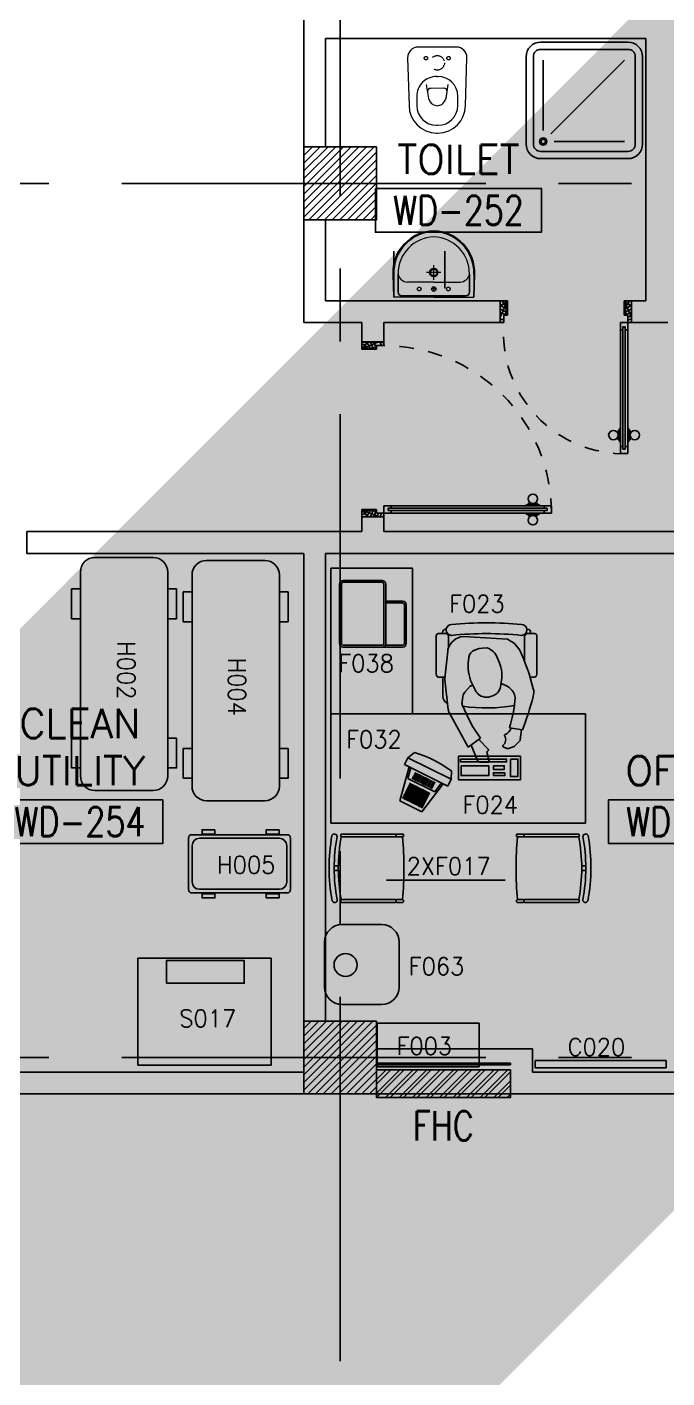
# Model space of a CAD drawing. Extents: x 88852.7 to 88945.7, y 39921.6 to 40001.1.
# Drawn here: x 88925.86 to 88930.26, y 39957.5 to 39966.77 of the extents above; entities that cross this region are included whole.
import ezdxf
from ezdxf.enums import TextEntityAlignment as Align

# ---------------------------------------------------------------- set-up
doc = ezdxf.new("R2010")
doc.units = 0
doc.header["$MEASUREMENT"] = 0
for name, pattern in [('CENTERX2', [4, 2.5, -0.5, 0.5, -0.5]), ('DASHED', [0.75, 0.5, -0.25]), ('HIDDEN', [0.375, 0.25, -0.125]), ('HIDDEN2', [0.1875, 0.125, -0.0625])]:
    doc.linetypes.add(name, pattern=pattern)
doc.layers.get('0').update_dxf_attribs({"linetype": 'CONTINUOUS'})
for name, color, linetype in [('A-TEXT', 7, 'CONTINUOUS'), ('AXES', 11, 'CENTERX2'), ('COL', 2, 'CONTINUOUS'), ('DOOR', 7, 'CONTINUOUS'), ('FHC', 4, 'CONTINUOUS'), ('FIX', 3, 'CONTINUOUS'), ('HAT', 8, 'CONTINUOUS'), ('MEDICAL', 4, 'CONTINUOUS'), ('NON-MEDICAL', 4, 'CONTINUOUS'), ('RM-BOX', 4, 'CONTINUOUS'), ('RM-NAME', 2, 'CONTINUOUS'), ('RM-NO', 2, 'CONTINUOUS'), ('WALL', 4, 'CONTINUOUS')]:
    doc.layers.add(name, color=color, linetype=linetype)
doc.styles.add('ROMANS', font='ROMANS.shx', dxfattribs={"width": 0.6})
doc.dimstyles.new('DIM-OUT', dxfattribs={"dimscale": 0, "dimtxt": 0.24, "dimasz": 0.08, "dimexe": 0.02, "dimexo": 0.02, "dimgap": 0.05, "dimtad": 1, "dimdec": 0, "dimlfac": 1000, "dimzin": 0, "dimdsep": 46, "dimtxsty": 'ROMANS', "dimblk1": 'ARCHTICK', "dimblk2": 'ARCHTICK', "dimsah": 1, "dimcen": 0.01, "dimdle": 0.08, "dimclrd": 4, "dimclre": 4, "dimclrt": 2, "dimadec": 0, "dimazin": 0, "dimtp": 2, "dimtm": 2, "dimtfac": 0.114286, "dimtdec": 0, "dimtix": 1, "dimtmove": 2, "dimatfit": 3, "dimldrblk": 'ARCHTICK', "dimfxl": 0, "dimtolj": 1, "dimtzin": 0, "dimarcsym": 0})

# ---------------------------------------------------------------- blocks, each defined once
blk = doc.blocks.new('SHR1')
at = {"layer": 'FIX'}
for p, q in [((-195.7, 195.7), (-700, 700)), ((-142.7, 217.7), (-142.7, 700)), ((-217.7, 142.7), (-700, 142.7))]:
    blk.add_line(p, q, dxfattribs=at)
for points in [[(-825, 125), (-825, 725, -0.414214), (-725, 825), (-125, 825, -0.414214), (-25, 725), (-25, 125, -0.414214), (-125, 25), (-725, 25, -0.414214)], [(-775, 125), (-775, 725, -0.414214), (-725, 775), (-125, 775, -0.414214), (-75, 725), (-75, 125, -0.414214), (-125, 75), (-725, 75, -0.414214)]]:
    blk.add_lwpolyline(points, format="xyb", close=True, dxfattribs=at)
for radius in [25, 15]:
    blk.add_circle((-142.7, 142.7), radius, dxfattribs=at)
blk = doc.blocks.new('WC1')
at = {"layer": 'FIX', "lineweight": 20}
for p, q in [((-210, 203.8), (-538, 193.8)), ((-475, 140.8), (-538, 140.8)), ((-137, 0), (-137, 130.8)), ((-727, 4.8), (-727, -4.8)), ((-674, 4.8), (-674, -4.8)), ((-533.7, 24.2), (-539.5, 0)), ((-539.5, 0), (-533.7, -24.2)), ((-394.8, 75.7), (-490.4, 60.1)), ((-339, 4.8), (-339, -4.8)), ((-137, -130.8), (-137, 0)), ((-490.4, -60.1), (-394.8, -75.7)), ((-538, -140.8), (-475, -140.8)), ((-538, -193.8), (-210, -203.8)), ((-213.2, -203.8), (-210, -203.8))]:
    blk.add_line(p, q, dxfattribs=at)
at = {"layer": 'FIX', "linetype": 'Continuous', "lineweight": 20}
blk.add_line((-420.1, -47.3), (-420.4, 44.6), dxfattribs=at)
at = {"layer": 'FIX', "linetype": 'HIDDEN2', "lineweight": 20, "ltscale": 0.3}
blk.add_circle((-245, 0), 49.8, dxfattribs=at)
at = {"layer": 'FIX', "linetype": 'HIDDEN', "lineweight": 20, "ltscale": 0.05}
for centre in [(-213.2, 77.5), (-213.2, -77.5)]:
    blk.add_circle(centre, 11.6, dxfattribs=at)
at = {"layer": 'FIX', "lineweight": 20}
for centre, radius, start, end in [((-538, 4.8), 189, 90, 180), ((-210, 130.8), 73, 360, 90), ((-538, 4.8), 136, 90, 180), ((-475, 4.8), 136, 360, 90), ((-473, -6.9), 68.2, 128.92417, 152.84682), ((-464.4, -17.6), 82, 108.49595, 128.92417), ((-538, -4.8), 189, 180, 270), ((-538, -4.8), 136, 180, 270), ((-473, 6.9), 68.2, 207.15318, 231.07583), ((-464.4, 17.6), 82, 231.07583, 251.50405), ((-475, -4.8), 136, 270, 0), ((-210, -130.8), 73, 270, 0)]:
    blk.add_arc(centre, radius, start, end, dxfattribs=at)
at = {"layer": 'FIX', "linetype": 'Continuous', "lineweight": 20}
for centre, start, end in [((-442.7, 45.5), 357.66621, 91.61215), ((-442.4, -45.6), 268.38785, 2.33379)]:
    blk.add_arc(centre, 22.3, start, end, dxfattribs=at)
blk = doc.blocks.new('LAV1')
at = {"layer": 'FIX', "linetype": 'ByBlock', "ltscale": 0.3}
for p, q in [((-280, 210), (-275, 50)), ((-245, 210), (-245, 85)), ((245, 210), (245, 85)), ((280, 210), (275, 50)), ((0, 60), (-220.2, 60)), ((0, 60), (220.2, 60))]:
    blk.add_line(p, q, dxfattribs=at)
at = {"layer": 'FIX', "linetype": 'Continuous', "lineweight": 20}
for p, q in [((-275, 210), (-275, 50)), ((275, 210), (275, 50)), ((0, 155), (-181.4, 155)), ((0, 155), (181.4, 155)), ((0, 50), (-275, 50)), ((0, 50), (-252.5, 50)), ((0, 50), (275, 50)), ((0, 50), (252.5, 50))]:
    blk.add_line(p, q, dxfattribs=at)
at = {"layer": 'FIX', "linetype": 'DASHED', "lineweight": 20, "ltscale": 0.05}
for p, q in [((49.5, 220), (-50.5, 220)), ((-0.5, 170), (-0.5, 270)), ((-0.5, 170), (-0.5, 270))]:
    blk.add_line(p, q, dxfattribs=at)
at = {"layer": 'FIX', "lineweight": 20}
for p, q in [((15.6, 107.5), (-15.5, 107.5)), ((0, 92), (0, 123))]:
    blk.add_line(p, q, dxfattribs=at)
for centre, radius in [((-0.5, 220), 29.5), ((-0.5, 220), 22.5), ((0, 107.5), 15.5)]:
    blk.add_circle(centre, radius, dxfattribs=at)
at = {"layer": 'FIX', "linetype": 'HIDDEN', "lineweight": 20, "ltscale": 0.05}
for centre in [(-100, 107.5), (100, 107.5)]:
    blk.add_circle(centre, 12.4, dxfattribs=at)
at = {"layer": 'FIX', "linetype": 'ByBlock', "ltscale": 0.3}
for centre, radius, start, end in [((6.9, 220), 287, 91.37765, 182.00641), ((-6.9, 220), 287, 357.99359, 88.62235), ((-220.1, 84.9), 24.9, 179.70214, 269.94861), ((220.1, 84.9), 24.9, 270.05139, 0.29786)]:
    blk.add_arc(centre, radius, start, end, dxfattribs=at)
at = {"layer": 'FIX', "linetype": 'Continuous', "lineweight": 20}
for centre, radius, start, end in [((8.4, 216.7), 283.4, 91.6988, 181.35097), ((7.6, 212.5), 252.7, 91.73281, 180.48842), ((-8.4, 216.7), 283.4, 358.64903, 88.3012), ((-7.6, 212.5), 252.7, 359.51158, 88.26719), ((-179.2, 221.8), 66.9, 190.20056, 268.07863), ((179.2, 221.8), 66.9, 271.92137, 349.79944)]:
    blk.add_arc(centre, radius, start, end, dxfattribs=at)
blk = doc.blocks.new('RM1')
at = {"layer": 'RM-BOX'}
blk.add_lwpolyline([(569.9, -200), (-569.9, -200), (-569.9, -500), (569.9, -500)], close=True, dxfattribs=at)
at = {"layer": 'RM-NAME', "style": 'ROMANS'}
for tag, p in [('ROOMNAME1', (0, 323.8)), ('ROOMNAME2', (0, 0))]:
    blk.add_attdef(tag, text='', height=200, dxfattribs=at).set_placement(p, align=Align.MIDDLE)
at = {"layer": 'RM-NO', "style": 'ROMANS', "width": 0.8}
blk.add_attdef('ROOMNO', text='', height=200, dxfattribs=at).set_placement((0, -350), align=Align.MIDDLE)
blk = doc.blocks.new('DOOR100')
at = {"layer": 'DOOR', "color": 0, "linetype": 'ByBlock'}
for p, q in [((-76.1, 1251.1), (-76.1, 1301.1)), ((-76.1, 1301.1), (-26.1, 1301.1)), ((-26.1, 1301.1), (-76.1, 1301.1)), ((-26.1, 1251.1), (-26.1, 1301.1)), ((-92.3, 1206.1), (-92.3, 1141.3)), ((-83.3, 1206.1), (-92.3, 1206.1)), ((-83.3, 1128.7), (-83.3, 1218.7)), ((-76.1, 1218.7), (-83.3, 1218.7)), ((-83.3, 1206.1), (-83.3, 1141.3)), ((-59.1, 1251.1), (-76.1, 1251.1)), ((-59.1, 1251.1), (-59.1, 1271.1)), ((-43.1, 1271.1), (-59.1, 1271.1)), ((-43.1, 1251.1), (-43.1, 1271.1)), ((-26.1, 1251.1), (-43.1, 1251.1)), ((-26.1, 1218.7), (-18.9, 1218.7)), ((-18.9, 1128.7), (-18.9, 1218.7)), ((-18.9, 1206.1), (-18.9, 1141.3)), ((-18.9, 1206.1), (-9.9, 1206.1)), ((-9.9, 1206.1), (-9.9, 1141.3)), ((-83.3, 1141.3), (-92.3, 1141.3)), ((-76.1, 1128.7), (-83.3, 1128.7)), ((-26.1, 1128.7), (-18.9, 1128.7)), ((-18.9, 1141.3), (-9.9, 1141.3)), ((-76.1, 200), (-59.1, 200)), ((-76.1, 150), (-76.1, 200)), ((-59.1, 200), (-59.1, 180)), ((-43.1, 200), (-26.1, 200)), ((-43.1, 180), (-43.1, 200)), ((-26.1, 200), (-26.1, 150)), ((-1201.1, 0), (-1201.1, 150)), ((-1201.1, 150), (-1176.1, 150)), ((-1201.1, 150), (-1201.1, 0)), ((-1176.1, 150), (-1176.1, 100)), ((-1176.1, 100), (-1151.1, 100)), ((-1151.1, 100), (-1151.1, 0)), ((-76.1, 150), (-26.1, 150)), ((-59.1, 180), (-43.1, 180)), ((-51.1, 100), (-51.1, 0)), ((-26.1, 100), (-51.1, 100)), ((-1.1, 150), (-26.1, 150)), ((-26.1, 150), (-26.1, 100)), ((-1.1, 150), (-1.1, 0)), ((-1151.1, 0), (-1201.1, 0)), ((-51.1, 0), (-1.1, 0))]:
    blk.add_line(p, q, dxfattribs=at)
at = {"layer": 'DOOR', "linetype": 'ByBlock'}
for p, q in [((-76.1, 1251.1), (-76.1, 200)), ((-59.1, 200), (-59.1, 1251.1)), ((-43.1, 200), (-43.1, 1251.1)), ((-26.1, 200), (-26.1, 1251.1))]:
    blk.add_line(p, q, dxfattribs=at)
at = {"layer": 'DOOR', "color": 9, "linetype": 'ByBlock'}
for p, q in [((-1151.1, 0), (-1201.1, 113.7)), ((-1151.1, 0), (-1164.4, 100)), ((-51.1, 0), (-1.1, 113.7)), ((-51.1, 0), (-37.7, 100)), ((-1151.1, 0), (-1201.1, 40.1)), ((-51.1, 0), (-1.1, 40.1))]:
    blk.add_line(p, q, dxfattribs=at)
at = {"layer": 'DOOR', "color": 0, "linetype": 'ByBlock'}
for centre in [(-124.6, 1173.7), (22.5, 1173.7)]:
    blk.add_circle(centre, 32.4, dxfattribs=at)
at = {"layer": 'DOOR', "linetype": 'HIDDEN', "ltscale": 0.5}
blk.add_arc((-26.8, 151.9), 1149.2, 89.96096, 180.09315, dxfattribs=at)
at = {"layer": 'DOOR', "color": 9, "linetype": 'ByBlock'}
for centre, radius, start, end in [((-1151.1, 0), 154.4, 103.71423, 108.89471), ((-1151.1, 0), 134.4, 100.71998, 111.84015), ((-1151.1, 0), 94.4, 90, 121.98181), ((-51.1, 0), 94.4, 58.01819, 90), ((-51.1, 0), 134.4, 68.15985, 79.28002), ((-51.1, 0), 114.4, 64.08384, 77.37743), ((-51.1, 0), 154.4, 71.10529, 76.28577), ((-1151.1, 0), 74.4, 90, 132.22357), ((-1151.1, 0), 54.4, 90, 156.79262), ((-1151.1, 0), 34.4, 90, 180), ((-1151.1, 0), 14.4, 90, 180), ((-51.1, 0), 74.4, 47.77643, 90), ((-51.1, 0), 54.4, 23.20738, 90), ((-51.1, 0), 34.4, 0, 90), ((-51.1, 0), 14.4, 0, 90)]:
    blk.add_arc(centre, radius, start, end, dxfattribs=at)
blk = doc.blocks.new('DOOR90')
at = {"layer": 'DOOR', "linetype": 'ByBlock'}
for p, q in [((0, 0), (-150, 0)), ((-200, -25), (-1000, -25)), ((-200, -42), (-1000, -42)), ((-200, -58), (-1000, -58)), ((-1000, -75), (-200, -75))]:
    blk.add_line(p, q, dxfattribs=at)
at = {"layer": 'DOOR', "color": 0, "linetype": 'ByBlock'}
for p, q in [((-150, 0), (-150, -25)), ((-150, 0), (0, 0)), ((0, -50), (0, 0)), ((-1050, -25), (-1050, -75)), ((-1050, -75), (-1050, -25)), ((-1000, -25), (-1050, -25)), ((-1000, -75), (-1050, -75)), ((-1020, -42), (-1020, -58)), ((-1000, -42), (-1020, -42)), ((-1000, -58), (-1020, -58)), ((-1000, -25), (-1000, -42)), ((-1000, -58), (-1000, -75)), ((-967.6, -25), (-967.6, -17.8)), ((-877.6, -17.8), (-967.6, -17.8)), ((-967.6, -75), (-967.6, -82.2)), ((-877.6, -82.2), (-967.6, -82.2)), ((-955, -17.8), (-955, -8.8)), ((-955, -8.8), (-890.2, -8.8)), ((-955, -17.8), (-890.2, -17.8)), ((-955, -82.2), (-955, -91.2)), ((-955, -82.2), (-890.2, -82.2)), ((-955, -91.2), (-890.2, -91.2)), ((-890.2, -17.8), (-890.2, -8.8)), ((-890.2, -82.2), (-890.2, -91.2)), ((-877.6, -25), (-877.6, -17.8)), ((-877.6, -75), (-877.6, -82.2)), ((-200, -42), (-200, -25)), ((-200, -25), (-150, -25)), ((-180, -42), (-200, -42)), ((-200, -75), (-200, -58)), ((-200, -58), (-180, -58)), ((-150, -75), (-200, -75)), ((-180, -58), (-180, -42)), ((-150, -75), (-150, -25)), ((-150, -25), (-100, -25)), ((-100, -25), (-100, -50)), ((-100, -50), (0, -50)), ((-150, -900), (-150, -875)), ((-150, -875), (-100, -875)), ((0, -900), (-150, -900)), ((-150, -900), (0, -900)), ((-100, -850), (0, -850)), ((-100, -875), (-100, -850)), ((0, -850), (0, -900))]:
    blk.add_line(p, q, dxfattribs=at)
at = {"layer": 'DOOR', "color": 9, "linetype": 'ByBlock'}
for p, q in [((0, -50), (-113.7, 0)), ((0, -50), (-40.1, 0)), ((0, -50), (-100, -36.6)), ((0, -850), (-113.7, -900)), ((0, -850), (-100, -863.4)), ((0, -850), (-40.1, -900))]:
    blk.add_line(p, q, dxfattribs=at)
at = {"layer": 'DOOR', "color": 0, "linetype": 'ByBlock'}
for centre in [(-922.6, 23.5), (-922.6, -123.5)]:
    blk.add_circle(centre, 32.4, dxfattribs=at)
at = {"layer": 'DOOR', "color": 9, "linetype": 'ByBlock'}
for centre, radius, start, end in [((0, -50), 74.4, 137.77643, 180), ((0, -50), 54.4, 113.20738, 180), ((0, -50), 154.4, 161.10529, 166.28577), ((0, -50), 134.4, 158.15985, 169.28002), ((0, -50), 114.4, 154.08384, 167.37743), ((0, -50), 94.4, 148.01819, 180), ((0, -50), 34.4, 90, 180), ((0, -50), 14.4, 90, 180), ((0, -850), 154.4, 193.71423, 198.89471), ((0, -850), 134.4, 190.71998, 201.84015), ((0, -850), 94.4, 180, 211.98181), ((0, -850), 74.4, 180, 222.22357), ((0, -850), 54.4, 180, 246.79262), ((0, -850), 34.4, 180, 270), ((0, -850), 14.4, 180, 270)]:
    blk.add_arc(centre, radius, start, end, dxfattribs=at)
at = {"layer": 'DOOR', "linetype": 'HIDDEN', "ltscale": 0.5}
blk.add_arc((-222.2, -50), 828.2, 178.27012, 275.00304, dxfattribs=at)
blk = doc.blocks.new('*X583')
at = {"color": 0}
for p, q in [((245928.6, 149514.5), (246403.7, 149989.7)), ((245928.6, 149567.6), (246350.7, 149989.7)), ((245928.6, 149620.6), (246297.7, 149989.7)), ((245928.6, 149673.6), (246244.6, 149989.7)), ((245928.6, 149726.7), (246191.6, 149989.7)), ((245928.6, 149779.7), (246138.6, 149989.7)), ((245928.6, 149832.7), (246085.5, 149989.7)), ((245928.6, 149885.8), (246032.5, 149989.7)), ((245928.6, 149938.8), (245979.5, 149989.7)), ((245956.8, 149489.7), (246428.6, 149961.5)), ((246009.8, 149489.7), (246428.6, 149908.5)), ((246062.8, 149489.7), (246428.6, 149855.4)), ((246115.9, 149489.7), (246428.6, 149802.4)), ((246168.9, 149489.7), (246428.6, 149749.4)), ((246221.9, 149489.7), (246428.6, 149696.3)), ((246275, 149489.7), (246428.6, 149643.3)), ((246328, 149489.7), (246428.6, 149590.3)), ((246381, 149489.7), (246428.6, 149537.2))]:
    blk.add_line(p, q, dxfattribs=at)
blk = doc.blocks.new('COL50')
at = {"layer": 'COL'}
blk.add_lwpolyline([(-250, 250), (-250, -250), (250, -250), (250, 250)], close=True, dxfattribs=at)
blk = doc.blocks.new('*X581')
at = {"color": 0}
for p, q in [((245928.6, 155507.3), (246411, 155989.7)), ((245928.6, 155560.3), (246358, 155989.7)), ((245928.6, 155613.3), (246304.9, 155989.7)), ((245928.6, 155666.4), (246251.9, 155989.7)), ((245928.6, 155719.4), (246198.9, 155989.7)), ((245928.6, 155772.4), (246145.8, 155989.7)), ((245928.6, 155825.5), (246092.8, 155989.7)), ((245928.6, 155878.5), (246039.8, 155989.7)), ((245928.6, 155931.5), (245986.7, 155989.7)), ((245964, 155489.7), (246428.6, 155954.2)), ((246017.1, 155489.7), (246428.6, 155901.2)), ((246070.1, 155489.7), (246428.6, 155848.2)), ((246123.1, 155489.7), (246428.6, 155795.1)), ((246176.2, 155489.7), (246428.6, 155742.1)), ((246229.2, 155489.7), (246428.6, 155689.1)), ((246282.2, 155489.7), (246428.6, 155636)), ((246335.3, 155489.7), (246428.6, 155583)), ((246388.3, 155489.7), (246428.6, 155530))]:
    blk.add_line(p, q, dxfattribs=at)

msp = doc.modelspace()

# ---------------------------------------------------------------- hatches: boundary and pattern name
at = {"layer": 'FHC', "linetype": 'ByBlock', "ltscale": 0.3}
h = msp.add_hatch(dxfattribs=at)
h.set_pattern_fill('ANSI32', color=11, scale=0.175, style=0)
h.set_pattern_definition([(45, (88696.064076, 39928.37356), (-0.046403883, 0.046403883), []), (45, (88696.09501, 39928.37356), (-0.046403883, 0.046403883), [])])
h.paths.add_polyline_path([(88929.1803, 39959.4246), (88929.1803, 39959.6146), (88928.2603, 39959.6146), (88928.2603, 39959.4246)])
h.paths.add_polyline_path([(88928.0476, 39959.0034), (88928.0476, 39959.4243), (88928.3101, 39959.4243), (88928.3101, 39959.0034)], flags=9)

# ---------------------------------------------------------------- linework, layer by layer
at = {"layer": 'AXES'}
for p, q in [((88928.0103, 39921.6153), (88928.0103, 40000.4279)), ((88945.0103, 39965.6996), (88876.9703, 39965.6996)), ((88945.0103, 39959.6996), (88876.9703, 39959.6996))]:
    msp.add_line(p, q, dxfattribs=at)
at = {"layer": 'FHC', "color": 250, "linetype": 'HIDDEN', "ltscale": 0.25}
msp.add_line((88929.1803, 39959.4496), (88928.2603, 39959.4496), dxfattribs=at)
at = {"layer": 'FHC', "linetype": 'ByBlock', "ltscale": 0.3}
msp.add_lwpolyline([(88928.2603, 39959.6146), (88929.1803, 39959.6146), (88929.1803, 39959.4246), (88928.2603, 39959.4246)], close=True, dxfattribs=at)
at = {"layer": 'MEDICAL'}
for p, q in [((88928.379, 39965.2344), (88928.379, 39964.981)), ((88928.7297, 39965.2344), (88928.7297, 39964.981)), ((88926.726, 39963.1321), (88926.326, 39963.1321)), ((88927.4928, 39963.1116), (88927.0928, 39963.1116)), ((88926.226, 39963.0321), (88926.226, 39961.6321)), ((88926.826, 39961.6321), (88926.826, 39963.0321)), ((88926.9928, 39963.0116), (88926.9928, 39961.5616)), ((88927.5928, 39961.5616), (88927.5928, 39963.0116)), ((88928.4528, 39961.7097), (88928.4759, 39961.7564)), ((88928.4759, 39961.7564), (88928.5203, 39961.7925)), ((88928.4759, 39961.7564), (88928.7727, 39961.609)), ((88928.8223, 39961.767), (88929.2483, 39961.767)), ((88928.8223, 39961.767), (88928.8223, 39961.606)), ((88929.2483, 39961.767), (88929.2483, 39961.606)), ((88928.4845, 39961.694), (88928.4206, 39961.4614)), ((88928.4528, 39961.7097), (88928.7495, 39961.5624)), ((88928.4958, 39961.6884), (88928.4754, 39961.6139)), ((88928.506, 39961.6098), (88928.5293, 39961.6567)), ((88928.5162, 39961.6047), (88928.5395, 39961.6517)), ((88928.5263, 39961.5997), (88928.5496, 39961.6466)), ((88928.5364, 39961.5947), (88928.5597, 39961.6416)), ((88928.5466, 39961.5896), (88928.5699, 39961.6366)), ((88928.5567, 39961.5846), (88928.58, 39961.6316)), ((88928.5668, 39961.5796), (88928.5901, 39961.6265)), ((88928.7727, 39961.609), (88928.7746, 39961.6662)), ((88926.326, 39961.5321), (88926.726, 39961.5321)), ((88928.4397, 39961.4763), (88928.4932, 39961.584)), ((88928.4499, 39961.4712), (88928.5034, 39961.579)), ((88928.46, 39961.4662), (88928.5135, 39961.5739)), ((88928.4701, 39961.4612), (88928.5236, 39961.5689)), ((88928.4754, 39961.6139), (88928.6596, 39961.5225)), ((88928.4803, 39961.4562), (88928.5338, 39961.5639)), ((88928.4904, 39961.4511), (88928.5439, 39961.5588)), ((88928.5005, 39961.4461), (88928.554, 39961.5538)), ((88928.5107, 39961.4411), (88928.5642, 39961.5488)), ((88928.5208, 39961.436), (88928.5743, 39961.5437)), ((88928.5309, 39961.431), (88928.5844, 39961.5387)), ((88928.5411, 39961.426), (88928.5945, 39961.5337)), ((88928.7177, 39961.5782), (88928.5711, 39961.3867)), ((88928.5769, 39961.5745), (88928.6003, 39961.6215)), ((88928.5871, 39961.5695), (88928.6104, 39961.6165)), ((88928.5972, 39961.5645), (88928.6205, 39961.6114)), ((88928.6073, 39961.5594), (88928.6307, 39961.6064)), ((88928.6175, 39961.5544), (88928.6408, 39961.6014)), ((88928.6276, 39961.5494), (88928.6509, 39961.5963)), ((88928.6377, 39961.5444), (88928.6611, 39961.5913)), ((88928.7065, 39961.5838), (88928.6596, 39961.5225)), ((88928.7495, 39961.5624), (88928.7727, 39961.609)), ((88928.8223, 39961.606), (88929.2483, 39961.606)), ((88927.0928, 39961.4616), (88927.4928, 39961.4616)), ((88928.4206, 39961.4614), (88928.5711, 39961.3867)), ((88928.5512, 39961.4209), (88928.6047, 39961.5286)), ((88928.5613, 39961.4159), (88928.6148, 39961.5236)), ((88928.5715, 39961.4109), (88928.6249, 39961.5186)), ((88926.9684, 39961.206), (88926.9684, 39960.852)), ((88927.6454, 39961.229), (88926.9914, 39961.229)), ((88927.5934, 39961.204), (88927.0434, 39961.204)), ((88927.6684, 39960.852), (88927.6684, 39961.206)), ((88926.9934, 39961.154), (88926.9934, 39960.904)), ((88927.6434, 39960.904), (88927.6434, 39961.154)), ((88926.9914, 39960.829), (88927.6454, 39960.829)), ((88927.0434, 39960.854), (88927.5934, 39960.854))]:
    msp.add_line(p, q, dxfattribs=at)
at = {"layer": 'MEDICAL', "linetype": 'Continuous'}
for p, q in [((88927.5366, 39960.3818), (88926.6206, 39960.3818)), ((88926.6206, 39960.3818), (88926.6206, 39959.6458)), ((88927.5366, 39959.6458), (88927.5366, 39960.3818)), ((88926.6206, 39959.6458), (88927.5366, 39959.6458))]:
    msp.add_line(p, q, dxfattribs=at)
at = {"layer": 'MEDICAL'}
for points in [[(88926.226, 39962.9156), (88926.1658, 39962.9156), (88926.1658, 39962.7111), (88926.226, 39962.7111)], [(88926.8862, 39962.9156), (88926.826, 39962.9156), (88926.826, 39962.7111), (88926.8862, 39962.7111)], [(88926.9928, 39962.8951), (88926.9326, 39962.8951), (88926.9326, 39962.6906), (88926.9928, 39962.6906)], [(88927.6529, 39962.8951), (88927.5928, 39962.8951), (88927.5928, 39962.6906), (88927.6529, 39962.6906)], [(88926.226, 39961.8913), (88926.1658, 39961.8913), (88926.1658, 39961.6868), (88926.226, 39961.6868)], [(88926.8862, 39961.8913), (88926.826, 39961.8913), (88926.826, 39961.6868), (88926.8862, 39961.6868)], [(88926.9928, 39961.8208), (88926.9326, 39961.8208), (88926.9326, 39961.6163), (88926.9928, 39961.6163)], [(88927.6529, 39961.8208), (88927.5928, 39961.8208), (88927.5928, 39961.6163), (88927.6529, 39961.6163)], [(88928.8375, 39961.7476), (88928.8375, 39961.7283), (88929.1536, 39961.7283), (88929.1536, 39961.7476)], [(88929.1794, 39961.7476), (88929.1794, 39961.6284), (88929.2311, 39961.6284), (88929.2311, 39961.7476)], [(88928.8407, 39961.7025), (88928.8407, 39961.6348), (88929.0311, 39961.6348), (88929.0311, 39961.7025)], [(88929.0633, 39961.7025), (88929.0633, 39961.6767), (88929.1375, 39961.6767), (88929.1375, 39961.7025)], [(88929.0633, 39961.6348), (88929.0633, 39961.6542), (88929.1407, 39961.6542), (88929.1407, 39961.6348)], [(88927.1499, 39961.2628), (88927.1499, 39961.2335), (88927.062, 39961.2335), (88927.062, 39961.2628)], [(88927.5909, 39961.2628), (88927.5909, 39961.2335), (88927.503, 39961.2335), (88927.503, 39961.2628)], [(88927.1499, 39960.8238), (88927.1499, 39960.7945), (88927.062, 39960.7945), (88927.062, 39960.8238)], [(88927.5909, 39960.8238), (88927.5909, 39960.7945), (88927.503, 39960.7945), (88927.503, 39960.8238)]]:
    msp.add_lwpolyline(points, close=True, dxfattribs=at)
at = {"layer": 'MEDICAL', "linetype": 'Continuous'}
msp.add_lwpolyline([(88926.8165, 39960.2096), (88927.3515, 39960.2096), (88927.3515, 39960.3646), (88926.8165, 39960.3646)], close=True, dxfattribs=at)
at = {"layer": 'MEDICAL'}
for centre, radius, start, end in [((88926.326, 39963.0321), 0.1, 90, 180), ((88926.726, 39963.0321), 0.1, 0, 90), ((88927.0928, 39963.0116), 0.1, 90, 180), ((88927.4928, 39963.0116), 0.1, 0, 90), ((88928.2856, 39961.0006), 0.8259, 53.69658, 73.49183), ((88926.326, 39961.6321), 0.1, 180, 270), ((88926.726, 39961.6321), 0.1, 270, 0), ((88927.0928, 39961.5616), 0.1, 180, 270), ((88927.4928, 39961.5616), 0.1, 270, 0), ((88926.9914, 39961.206), 0.023, 90, 180), ((88927.0434, 39961.154), 0.05, 90, 180), ((88927.5934, 39961.154), 0.05, 0, 90), ((88927.6454, 39961.206), 0.023, 0, 90), ((88927.0434, 39960.904), 0.05, 180, 270), ((88927.5934, 39960.904), 0.05, 270, 0), ((88926.9914, 39960.852), 0.023, 180, 270), ((88927.6454, 39960.852), 0.023, 270, 0)]:
    msp.add_arc(centre, radius, start, end, dxfattribs=at)
at = {"layer": 'NON-MEDICAL'}
for p, q in [((88927.9453, 39963.058), (88927.9453, 39962.058)), ((88928.5078, 39963.058), (88927.9453, 39963.058)), ((88928.5078, 39962.058), (88928.5078, 39963.058)), ((88928.0066, 39962.9489), (88928.0066, 39962.5414)), ((88928.0066, 39962.9489), (88928.0066, 39962.5414)), ((88928.0191, 39962.9489), (88928.0191, 39962.5414)), ((88928.0191, 39962.9489), (88928.0191, 39962.5414)), ((88928.2979, 39962.9739), (88928.0316, 39962.9739)), ((88928.2979, 39962.9739), (88928.0316, 39962.9739)), ((88928.2979, 39962.9614), (88928.0316, 39962.9614)), ((88928.2979, 39962.9614), (88928.0316, 39962.9614)), ((88928.3104, 39962.9489), (88928.3104, 39962.5414)), ((88928.3104, 39962.9489), (88928.3104, 39962.5414)), ((88928.3229, 39962.9489), (88928.3229, 39962.5414)), ((88928.3229, 39962.9489), (88928.3229, 39962.5414)), ((88928.3229, 39962.8327), (88928.4391, 39962.8327)), ((88928.3229, 39962.8327), (88928.4391, 39962.8327)), ((88928.3229, 39962.8202), (88928.4391, 39962.8202)), ((88928.3229, 39962.8202), (88928.4391, 39962.8202)), ((88928.4516, 39962.5414), (88928.4516, 39962.8077)), ((88928.4516, 39962.5414), (88928.4516, 39962.8077)), ((88928.4641, 39962.5414), (88928.4641, 39962.8077)), ((88928.4641, 39962.5414), (88928.4641, 39962.8077)), ((88928.6705, 39962.3305), (88928.6705, 39962.5946)), ((88928.7344, 39962.6091), (88928.685, 39962.6091)), ((88928.713, 39962.6091), (88928.713, 39962.6168)), ((88928.7385, 39962.6386), (88928.7349, 39962.6386)), ((88928.7555, 39962.5163), (88928.7555, 39962.5879)), ((88929.1606, 39962.5722), (88928.8586, 39962.5886)), ((88929.2082, 39962.5423), (88929.1606, 39962.5722)), ((88929.2762, 39962.4203), (88929.2762, 39962.5879)), ((88929.2969, 39962.6386), (88929.2932, 39962.6386)), ((88929.3467, 39962.6091), (88929.2973, 39962.6091)), ((88929.3187, 39962.6091), (88929.3187, 39962.6168)), ((88929.3612, 39962.3305), (88929.3612, 39962.5946)), ((88928.0316, 39962.5289), (88928.2979, 39962.5289)), ((88928.0316, 39962.5289), (88928.2979, 39962.5289)), ((88928.0316, 39962.5164), (88928.2979, 39962.5164)), ((88928.0316, 39962.5164), (88928.2979, 39962.5164)), ((88928.4391, 39962.5164), (88928.2979, 39962.5164)), ((88928.4391, 39962.5164), (88928.2979, 39962.5164)), ((88928.4391, 39962.5289), (88928.3195, 39962.5289)), ((88928.4391, 39962.5289), (88928.3195, 39962.5289)), ((88928.7489, 39962.4891), (88928.7297, 39962.3023)), ((88928.7504, 39962.501), (88928.7489, 39962.4891)), ((88929.2442, 39962.4964), (88929.2082, 39962.5423)), ((88928.7304, 39962.3092), (88928.6918, 39962.3092)), ((88928.7151, 39962.1789), (88928.7151, 39962.3092)), ((88928.7298, 39962.2908), (88928.7531, 39962.0878)), ((88929.3399, 39962.3092), (88929.3149, 39962.3092)), ((88928.8662, 39962.207), (88928.9043, 39962.2484)), ((88928.9043, 39962.2484), (88928.922, 39962.2542)), ((88929.1161, 39962.2673), (88929.148, 39962.253)), ((88929.148, 39962.253), (88929.1687, 39962.2423)), ((88929.1687, 39962.2423), (88929.1856, 39962.2262)), ((88928.8476, 39962.1409), (88928.8527, 39962.1782)), ((88928.8755, 39962.0598), (88928.8519, 39962.1118)), ((88929.2067, 39962.1153), (88929.1999, 39962.0716)), ((88929.2105, 39962.149), (88929.2067, 39962.1153)), ((88929.2109, 39962.1515), (88929.2105, 39962.149)), ((88927.9453, 39962.058), (88928.5078, 39962.058)), ((88929.6953, 39962.058), (88927.9453, 39962.058)), ((88927.9453, 39962.058), (88927.9453, 39961.308)), ((88927.9453, 39962.058), (88927.9453, 39961.308)), ((88928.7594, 39962.0682), (88928.8902, 39961.8306)), ((88928.9177, 39961.9771), (88928.8755, 39962.0598)), ((88929.1922, 39962.0325), (88929.1807, 39961.988)), ((88929.1999, 39962.0716), (88929.1922, 39962.0325)), ((88929.6953, 39961.308), (88929.6953, 39962.058)), ((88928.9745, 39961.892), (88928.9177, 39961.9771)), ((88929.1807, 39961.988), (88929.1739, 39961.9617)), ((88929.1739, 39961.9617), (88929.2633, 39961.9498)), ((88928.8902, 39961.8306), (88928.9745, 39961.892)), ((88927.9453, 39961.308), (88929.6953, 39961.308)), ((88928.0146, 39961.2304), (88928.0178, 39961.2336)), ((88928.0146, 39961.2304), (88928.0146, 39961.2169)), ((88928.0146, 39961.2169), (88928.0178, 39961.2136)), ((88928.0178, 39961.2336), (88928.3913, 39961.2336)), ((88928.0178, 39961.2136), (88928.3913, 39961.2136)), ((88928.3946, 39961.2304), (88928.3913, 39961.2336)), ((88928.3913, 39961.2136), (88928.3946, 39961.2169)), ((88928.3946, 39961.2304), (88928.3946, 39961.2169)), ((88929.2724, 39961.2304), (88929.2757, 39961.2336)), ((88929.2724, 39961.2304), (88929.2724, 39961.2169)), ((88929.2757, 39961.2136), (88929.2724, 39961.2169)), ((88929.6492, 39961.2336), (88929.2757, 39961.2336)), ((88929.6492, 39961.2136), (88929.2757, 39961.2136)), ((88929.6524, 39961.2304), (88929.6492, 39961.2336)), ((88929.6524, 39961.2169), (88929.6492, 39961.2136)), ((88929.6524, 39961.2304), (88929.6524, 39961.2169)), ((88927.9694, 39961.0143), (88927.9975, 39961.0143)), ((88927.9694, 39960.9838), (88927.9975, 39960.9838)), ((88929.6976, 39961.0143), (88929.6696, 39961.0143)), ((88929.6976, 39960.9838), (88929.6696, 39960.9838)), ((88928.0146, 39960.7804), (88928.0178, 39960.7836)), ((88928.0146, 39960.7804), (88928.0146, 39960.7669)), ((88928.0146, 39960.7669), (88928.0178, 39960.7636)), ((88928.0178, 39960.7836), (88928.3913, 39960.7836)), ((88928.0178, 39960.7636), (88928.3913, 39960.7636)), ((88928.3946, 39960.7804), (88928.3913, 39960.7836)), ((88928.3913, 39960.7636), (88928.3946, 39960.7669)), ((88928.3946, 39960.7804), (88928.3946, 39960.7669)), ((88929.2724, 39960.7804), (88929.2757, 39960.7836)), ((88929.2724, 39960.7804), (88929.2724, 39960.7669)), ((88929.2757, 39960.7636), (88929.2724, 39960.7669)), ((88929.6492, 39960.7836), (88929.2757, 39960.7836)), ((88929.6492, 39960.7636), (88929.2757, 39960.7636)), ((88929.6524, 39960.7804), (88929.6492, 39960.7836)), ((88929.6524, 39960.7669), (88929.6492, 39960.7636)), ((88929.6524, 39960.7804), (88929.6524, 39960.7669)), ((88928.0234, 39960.6117), (88928.295, 39960.6117)), ((88927.9031, 39960.1834), (88927.9031, 39960.4914)), ((88928.4153, 39960.4914), (88928.4153, 39960.1834)), ((88928.295, 39960.0631), (88928.0234, 39960.0631)), ((88928.2656, 39959.6349), (88928.2656, 39959.9349)), ((88928.2656, 39959.9349), (88928.9656, 39959.9349)), ((88928.9656, 39959.9349), (88928.9656, 39959.6349)), ((88930.2502, 39959.6795), (88929.3502, 39959.6795)), ((88929.3502, 39959.6795), (88929.3502, 39959.6295)), ((88930.2502, 39959.6295), (88930.2502, 39959.6795)), ((88928.9656, 39959.6349), (88928.2656, 39959.6349)), ((88929.3502, 39959.6295), (88930.2502, 39959.6295))]:
    msp.add_line(p, q, dxfattribs=at)
for points in [[(88929.1213, 39962.3053, 0.128062), (88929.0882, 39962.4463, 0.215717), (88929.0207, 39962.5107), (88928.9877, 39962.5099), (88928.9647, 39962.5061), (88928.9333, 39962.4961, 0.242433), (88928.8942, 39962.447, 0.136513), (88928.9066, 39962.2882), (88928.9376, 39962.2223, 0.297129), (88929.013, 39962.1731, 0.138986), (88929.0729, 39962.1887, 0.105167), (88929.0987, 39962.2116), (88929.1094, 39962.2323), (88929.1148, 39962.2569), (88929.1209, 39962.3052)], [(88929.2561, 39961.9506), (88929.2474, 39961.8794, -0.166504), (88929.2429, 39961.8701), (88929.2111, 39961.8379, -0.116666), (88929.2049, 39961.834), (88929.167, 39961.8212, -0.181583), (88929.1558, 39961.8216), (88929.13, 39961.8323, -0.566275), (88929.1287, 39961.8413, 0.372711), (88929.1402, 39961.9088, -0.458371), (88929.1427, 39961.9164, 0.210622), (88929.1844, 39961.9603)], [(88928.9623, 39961.8826), (88929.0277, 39961.816, -0.445833), (88929.0271, 39961.8069), (88929.0253, 39961.8055, 0.30427), (88929.0191, 39961.786), (88929.0342, 39961.7336, -0.509983), (88929.0281, 39961.7258), (88928.9698, 39961.7279, -0.292523), (88928.9535, 39961.7391), (88928.9094, 39961.8442)]]:
    msp.add_lwpolyline(points, format="xyb", dxfattribs=at)
for points in [[(88928.3978, 39961.2336), (88928.4413, 39961.2336), (88928.4446, 39961.2304), (88928.4446, 39961.2169), (88928.4413, 39961.2136), (88928.3978, 39961.2136), (88928.3946, 39961.2169), (88928.3946, 39961.2304)], [(88929.2692, 39961.2336), (88929.2257, 39961.2336), (88929.2224, 39961.2304), (88929.2224, 39961.2169), (88929.2257, 39961.2136), (88929.2692, 39961.2136), (88929.2724, 39961.2169), (88929.2724, 39961.2304)], [(88928.3978, 39960.7836), (88928.4413, 39960.7836), (88928.4446, 39960.7804), (88928.4446, 39960.7669), (88928.4413, 39960.7636), (88928.3978, 39960.7636), (88928.3946, 39960.7669), (88928.3946, 39960.7804)], [(88929.2692, 39960.7836), (88929.2257, 39960.7836), (88929.2224, 39960.7804), (88929.2224, 39960.7669), (88929.2257, 39960.7636), (88929.2692, 39960.7636), (88929.2724, 39960.7669), (88929.2724, 39960.7804)]]:
    msp.add_lwpolyline(points, close=True, dxfattribs=at)
msp.add_circle((88928.0473, 39960.3348), 0.0787, dxfattribs=at)
for centre, radius, start, end in [((88928.0316, 39962.9489), 0.025, 90, 180), ((88928.0316, 39962.9489), 0.025, 90, 180), ((88928.0316, 39962.9489), 0.0125, 90, 180), ((88928.0316, 39962.9489), 0.0125, 90, 180), ((88928.2979, 39962.9489), 0.025, 0, 90), ((88928.2979, 39962.9489), 0.025, 0, 90), ((88928.2979, 39962.9489), 0.0125, 0, 90), ((88928.2979, 39962.9489), 0.0125, 0, 90), ((88928.4391, 39962.8077), 0.025, 0, 90), ((88928.4391, 39962.8077), 0.025, 0, 90), ((88928.4391, 39962.8077), 0.0125, 0, 90), ((88928.4391, 39962.8077), 0.0125, 0, 90), ((88928.7756, 39962.6344), 0.0374, 90, 270), ((88929.0159, 39960.2001), 2.4833, 84.44787, 95.55213), ((88929.2561, 39962.6344), 0.0374, 270, 90), ((88928.685, 39962.5946), 0.0145, 90, 180), ((88928.7349, 39962.6168), 0.0218, 90, 180), ((88928.7344, 39962.5879), 0.0211, 0, 90), ((88928.8641, 39962.4712), 0.1176, 92.67494, 165.29345), ((88929.0159, 39960.1999), 2.4092, 84.2765, 95.7235), ((88929.2973, 39962.5879), 0.0211, 90, 180), ((88929.2969, 39962.6168), 0.0218, 0, 90), ((88929.3467, 39962.5946), 0.0145, 0, 90), ((88928.0316, 39962.5414), 0.025, 180, 270), ((88928.0316, 39962.5414), 0.025, 180, 270), ((88928.0316, 39962.5414), 0.0125, 180, 270), ((88928.0316, 39962.5414), 0.0125, 180, 270), ((88928.2979, 39962.5414), 0.025, 270, 0), ((88928.2979, 39962.5414), 0.025, 270, 0), ((88928.2979, 39962.5414), 0.0125, 270, 0), ((88928.2979, 39962.5414), 0.0125, 270, 0), ((88928.4391, 39962.5414), 0.0125, 270, 0), ((88928.4391, 39962.5414), 0.0125, 270, 0), ((88928.4391, 39962.5414), 0.025, 270, 0), ((88928.4391, 39962.5414), 0.025, 270, 0), ((88927.7649, 39961.8305), 1.6223, 14.29232, 24.23439), ((88928.6918, 39962.3305), 0.0213, 180, 270), ((88928.7825, 39962.2969), 0.0531, 174.13003, 186.56656), ((88929.3399, 39962.3305), 0.0213, 270, 0), ((88928.9053, 39962.171), 0.0531, 137.38127, 172.24497), ((88929.1269, 39962.1647), 0.085, 351.07134, 46.37618), ((88929.234, 39962.2047), 0.1063, 345.057, 14.29232), ((88928.7673, 39962.1789), 0.0523, 180, 248.59125), ((88928.9002, 39962.1338), 0.0531, 172.24497, 204.4377), ((88929.0159, 39963.2354), 1.1363, 261.72399, 279.66859), ((88927.0771, 39962.7804), 2.3386, 339.19751, 345.057), ((88928.8059, 39962.0938), 0.0531, 186.56656, 208.84109), ((88929.1474, 39961.0033), 1.2133, 169.57711, 190.84799), ((88927.9707, 39961.216), 0.018, 359.44312, 157.64656), ((88929.1474, 39961.0033), 1.178, 169.5839, 190.82925), ((88929.1413, 39960.9986), 1.1438, 169.16569, 190.83431), ((88926.257, 39960.9986), 2.1916, 354.36999, 5.63001), ((88931.41, 39960.9986), 2.1916, 174.36999, 185.63001), ((88928.5258, 39960.9986), 1.1438, 349.16569, 10.83431), ((88928.5196, 39961.0033), 1.178, 349.17075, 10.4161), ((88929.6963, 39961.216), 0.018, 22.35344, 180.55688), ((88928.5197, 39961.0033), 1.2133, 349.15201, 10.42289), ((88927.9724, 39960.7818), 0.018, 202.35344, 0.55688), ((88929.6947, 39960.7818), 0.018, 179.44312, 337.64656), ((88928.0234, 39960.4914), 0.1203, 90, 180), ((88928.295, 39960.4914), 0.1203, 0, 90), ((88928.0234, 39960.1834), 0.1203, 180, 270), ((88928.295, 39960.1834), 0.1203, 270, 0)]:
    msp.add_arc(centre, radius, start, end, dxfattribs=at)
at = {"layer": 'WALL', "linetype": 'ByBlock'}
for p, q in [((88927.7603, 39966.8446), (88927.7603, 39965.9496)), ((88927.9103, 39966.6946), (88927.9103, 39965.9496)), ((88930.1103, 39966.6946), (88930.1103, 39964.8946)), ((88929.1103, 39964.8946), (88929.1103, 39964.7446)), ((88930.0103, 39964.8946), (88930.0103, 39964.7446)), ((88928.1603, 39964.7446), (88928.1603, 39964.6101)), ((88928.3103, 39964.7446), (88928.3103, 39964.6101)), ((88928.1603, 39964.6101), (88928.3103, 39964.6101)), ((88928.1603, 39963.4101), (88928.1603, 39963.3096)), ((88928.1603, 39963.4101), (88928.3103, 39963.4101)), ((88928.3103, 39963.4101), (88928.3103, 39963.3096))]:
    msp.add_line(p, q, dxfattribs=at)
at = {"layer": 'WALL'}
for p, q in [((88930.1103, 39966.6946), (88927.9103, 39966.6946)), ((88927.7603, 39964.7446), (88927.7603, 39965.4496)), ((88927.9103, 39964.8946), (88927.9103, 39965.4496)), ((88929.1103, 39964.8946), (88927.9103, 39964.8946)), ((88930.1103, 39964.8946), (88930.0103, 39964.8946)), ((88928.1603, 39964.7446), (88927.7603, 39964.7446)), ((88929.1103, 39964.7446), (88928.3103, 39964.7446)), ((88930.2603, 39964.7446), (88930.0103, 39964.7446)), ((88925.8593, 39963.1596), (88925.8593, 39963.3096)), ((88925.8593, 39963.3096), (88928.1603, 39963.3096)), ((88928.3103, 39963.3096), (88934.9603, 39963.3096)), ((88925.8593, 39963.1596), (88927.7603, 39963.1596)), ((88927.7603, 39959.9496), (88927.7603, 39963.1596)), ((88927.9103, 39959.9496), (88927.9103, 39963.1596)), ((88927.9103, 39963.1596), (88931.5353, 39963.1596)), ((88929.3303, 39959.7596), (88928.2603, 39959.7596)), ((88929.3303, 39959.5996), (88929.3303, 39959.7596)), ((88924.4593, 39959.5996), (88927.7603, 39959.5996)), ((88928.2603, 39959.6496), (88928.2603, 39959.6596)), ((88929.1803, 39959.6596), (88928.2603, 39959.6596)), ((88929.1803, 39959.6496), (88928.2603, 39959.6496)), ((88928.2603, 39959.6146), (88929.1803, 39959.6146)), ((88928.2603, 39959.4486), (88928.2603, 39959.6136)), ((88929.1803, 39959.6496), (88929.1803, 39959.6596)), ((88929.1803, 39959.6146), (88929.1803, 39959.4472)), ((88929.3303, 39959.5996), (88930.4853, 39959.5996)), ((88921.0603, 39959.4496), (88927.7603, 39959.4496)), ((88928.2603, 39959.4496), (88930.4853, 39959.4496))]:
    msp.add_line(p, q, dxfattribs=at)
at = {"layer": 'WALL', "linetype": 'ByBlock', "ltscale": 0.3}
for points in [[(88928.2603, 39965.9496), (88927.7603, 39965.9496), (88927.7603, 39965.4496), (88928.2603, 39965.4496)], [(88928.2603, 39959.9496), (88927.7603, 39959.9496), (88927.7603, 39959.4496), (88928.2603, 39959.4496)]]:
    msp.add_lwpolyline(points, close=True, dxfattribs=at)

# ---------------------------------------------------------------- block references
at = {"layer": 'COL', "xscale": -0.001000000003841706, "yscale": 0.000999999996565748, "zscale": 0.001}
for p in [(88928.0103, 39965.6996), (88928.0103, 39959.6996)]:
    msp.add_blockref('COL50', p, dxfattribs=at)
at = {"layer": 'DOOR', "color": 0, "linetype": 'ByBlock', "yscale": 0.000999999996565748, "zscale": 0.001, "rotation": 270}
for name, p, xscale in [('DOOR90', (88930.0103, 39964.8946), -0.000999999996565748), ('DOOR100', (88928.1603, 39963.4101), 0.000999999996565748)]:
    msp.add_blockref(name, p, dxfattribs=dict(at, xscale=xscale))
at = {"layer": 'FIX', "xscale": 0.000999999996565748, "yscale": 0.000999999996565748, "zscale": 0.001, "rotation": 90}
msp.add_blockref('WC1', (88928.6773, 39966.7725), dxfattribs=at)
at = {"layer": 'FIX', "yscale": 0.000999999996565748, "zscale": 0.001}
for name, p, xscale in [('SHR1', (88929.2623, 39965.8446), -0.001000000003841706), ('LAV1', (88928.6533, 39964.8676), 0.001000000003841706)]:
    msp.add_blockref(name, p, dxfattribs=dict(at, xscale=xscale))
at = {"layer": 'HAT', "xscale": 0.001000000003841706, "yscale": 0.000999999996565748, "zscale": 0.001}
for name in ['*X581', '*X583']:
    msp.add_blockref(name, (88681.8317, 39809.9598), dxfattribs=at)
at = {"layer": 'RM-NAME'}
ref = msp.add_blockref('RM1', (88928.8229, 39965.8649), dxfattribs=dict(at, xscale=-0.001000000003841706, yscale=0.000999999996565748, zscale=0.001))
ref.add_attrib('ROOMNO', 'WD-252', dxfattribs={"layer": 'RM-NO', "height": 0.2, "style": 'ROMANS', "width": 0.8}).set_placement((88928.8229, 39965.5149), align=Align.MIDDLE)
ref.add_attrib('ROOMNAME2', 'TOILET', dxfattribs={"height": 0.2, "style": 'ROMANS'}).set_placement((88928.8229, 39965.8649), align=Align.MIDDLE)
at = {"layer": 'RM-NAME', "xscale": 0.001000000003841706, "yscale": 0.000999999996565748, "zscale": 0.001}
for p, values in [((88926.2232, 39961.6687), {'ROOMNO': 'WD-254', 'ROOMNAME2': 'UTILITY', 'ROOMNAME1': 'CLEAN'}), ((88930.4241, 39961.6687), {'ROOMNO': 'WD-255', 'ROOMNAME2': 'OFFICE'})]:
    msp.add_blockref('RM1', p, dxfattribs=at).add_auto_attribs(values)

# ---------------------------------------------------------------- texts
at = {"layer": 'A-TEXT', "color": 7, "ltscale": 400, "style": 'ROMANS', "width": 0.95}
for s, p in [('F023', (88928.7592, 39962.7542)), ('F038', (88927.9981, 39962.3454)), ('F032', (88928.0519, 39961.823)), ('F024', (88928.8511, 39961.3736)), ('H005', (88927.1649, 39960.962)), ('2XF017', (88928.467, 39960.953)), ('F063', (88928.4819, 39960.2651)), ('S017', (88926.9054, 39959.9077)), ('F003', (88928.3983, 39959.7187)), ('C020', (88929.5725, 39959.711))]:
    msp.add_text(s, height=0.12, dxfattribs=at).set_placement(p)
for s, p in [('H002', (88926.4819, 39962.5581)), ('H004', (88927.2417, 39962.4448))]:
    msp.add_text(s, height=0.12, rotation=270, dxfattribs=at).set_placement(p)
at = {"layer": 'FHC', "style": 'ROMANS', "width": 0.8}
msp.add_text('FHC', height=0.2, dxfattribs=at).set_placement((88928.5103, 39959.1305))

# ---------------------------------------------------------------- leaders
at = {"layer": 'A-TEXT'}
msp.add_leader([(88928.328, 39960.9171), (88929.1446, 39960.9171)], dimstyle='DIM-OUT', override={"dimscale": 1, "dimasz": 40}, dxfattribs=at)

doc.saveas('drawing.dxf')
